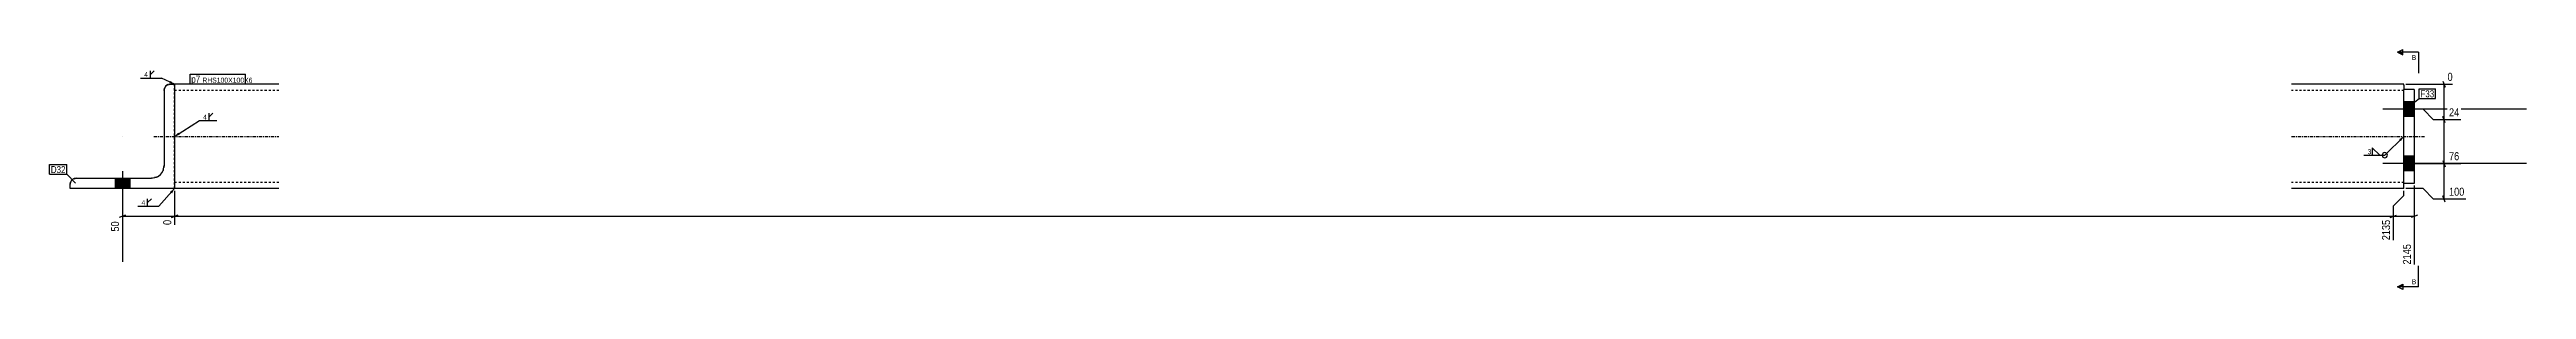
# Model space of a CAD drawing. Header units: millimetres. Extents: x 2 to 23428, y 2 to 783.
# Drawn here: x 21056 to 23428, y 5 to 234 of the extents above; entities that cross this region are included whole.
import ezdxf

# ---------------------------------------------------------------- set-up
doc = ezdxf.new("R2010")
doc.units = ezdxf.units.MM
doc.linetypes.add('DXK_LINE_DOT2', pattern=[3.9198, 1.9599, -1.9599])
doc.linetypes.add('DXK_LINE_DOT3', pattern=[5.9187, 2.979, -0.9799, 0.9799, -0.9799])
for name, color, linetype in [('MÅLSÆTNING', 7, 'Continuous'), ('STÅL', 7, 'Continuous'), ('TEKST', 7, 'Continuous')]:
    doc.layers.add(name, color=color, linetype=linetype)
doc.styles.add('Arial', font='ARIAL.TTF', dxfattribs={"height": 0.2})
doc.styles.add('Arial Narrow', font='ARIALN.TTF', dxfattribs={"height": 0.2})

msp = doc.modelspace()

# ---------------------------------------------------------------- hatches: boundary and pattern name
at = {"layer": 'STÅL', "linetype": 'Continuous'}
for points in [[(23310.4, 184.3), (23310.4, 170.3), (23320.4, 170.3), (23320.4, 184.3)], [(23310.4, 132.3), (23310.4, 118.3), (23320.4, 118.3), (23320.4, 132.3)], [(21132.4, 111.3), (21118.4, 111.3), (21118.4, 101.3), (21132.4, 101.3)], [(21132.4, 111.3), (21118.4, 111.3), (21118.4, 101.3), (21132.4, 101.3)]]:
    msp.add_hatch(color=96, dxfattribs=at).paths.add_polyline_path(points)
at = {"layer": 'TEKST', "linetype": 'Continuous'}
for points in [[(21171.4, 204.5), (21175.4, 201.3), (21170.3, 202.2)], [(21180.3, 152.9), (21175.4, 151.3), (21178.9, 155)], [(23305.9, 148.6), (23310.4, 151.3), (23307.7, 146.8)], [(21171.1, 98.4), (21175.4, 101.3), (21173, 96.7)]]:
    msp.add_hatch(color=3, dxfattribs=at).paths.add_polyline_path(points)

# ---------------------------------------------------------------- linework, layer by layer
at = {"layer": 'MÅLSÆTNING', "color": 7, "linetype": 'Continuous'}
for p, q in [((23312.4, 201.3), (23357.1, 201.3)), ((23347.7, 204.3), (23350.1, 198.3)), ((23348.9, 167.3), (23348.9, 201.3)), ((23328.9, 177.3), (23312.4, 177.3)), ((23328.9, 177.3), (23312.4, 177.3)), ((23338.9, 167.3), (23328.9, 177.3)), ((23338.9, 167.3), (23328.9, 177.3)), ((23364.9, 167.3), (23338.9, 167.3)), ((23364.9, 167.3), (23338.9, 167.3)), ((23350.1, 164.3), (23347.7, 170.3)), ((23350.1, 164.3), (23347.7, 170.3)), ((23312.4, 125.3), (23364.9, 125.3)), ((23347.7, 128.3), (23350.1, 122.3)), ((23348.9, 91.3), (23348.9, 125.3)), ((21125.4, 99.3), (21125.4, 58.7)), ((21175.4, 99.3), (21175.4, 66.5)), ((21175.4, 99.3), (21175.4, 66.5)), ((23310.4, 94.8), (23310.4, 99.3)), ((23310.4, 94.8), (23310.4, 99.3)), ((23328.9, 101.3), (23312.4, 101.3)), ((23320.4, 104.3), (23320.4, 28.7)), ((23338.9, 91.3), (23328.9, 101.3)), ((21128.4, 76), (21122.4, 73.6)), ((21125.4, 74.8), (21175.4, 74.8)), ((21178.4, 76), (21172.4, 73.6)), ((21172.4, 73.6), (21178.4, 76)), ((21175.4, 74.8), (23300.4, 74.8)), ((23297.4, 73.6), (23303.4, 76)), ((23297.4, 73.6), (23303.4, 76)), ((23300.4, 84.8), (23310.4, 94.8)), ((23300.4, 84.8), (23310.4, 94.8)), ((23300.4, 51.9), (23300.4, 84.8)), ((23300.4, 74.8), (23320.4, 74.8)), ((23323.4, 76), (23317.4, 73.6)), ((23369.8, 91.3), (23338.9, 91.3)), ((23350.1, 88.3), (23347.7, 94.3))]:
    msp.add_line(p, q, dxfattribs=at)
at = {"layer": 'STÅL', "color": 2, "linetype": 'Continuous'}
for p, q in [((21165.4, 195.3), (21165.8, 197.5)), ((21165.4, 195.3), (21165.4, 123.3)), ((21169.1, 200.8), (21171.4, 201.3)), ((21171.4, 201.3), (21175.4, 201.3)), ((21275.4, 201.3), (21175.4, 201.3)), ((21175.4, 201.3), (21175.4, 101.3)), ((23310.4, 201.3), (23202.9, 201.3)), ((23310.4, 200.3), (23310.4, 201.3)), ((23310.4, 200.3), (23310.4, 196.3)), ((23310.4, 106.3), (23310.4, 196.3)), ((23320.4, 196.3), (23310.4, 196.3)), ((23320.4, 196.3), (23320.4, 106.3)), ((21164.4, 118.7), (21165.4, 123.3)), ((21075.4, 105.3), (21075.8, 107.5)), ((21075.4, 101.3), (21075.4, 105.3)), ((21175.4, 101.3), (21075.4, 101.3)), ((21079.1, 110.8), (21081.4, 111.3)), ((21081.4, 111.3), (21153.4, 111.3)), ((21153.4, 111.3), (21158, 112.2)), ((21275.4, 101.3), (21175.4, 101.3)), ((23310.4, 101.3), (23202.9, 101.3)), ((23310.4, 101.3), (23310.4, 106.3)), ((23320.4, 106.3), (23310.4, 106.3))]:
    msp.add_line(p, q, dxfattribs=at)
at = {"layer": 'STÅL', "color": 7, "linetype": 'DXK_LINE_DOT2'}
for p, q in [((21165.8, 197.5), (21165.4, 195.3)), ((21171.4, 201.3), (21169.1, 200.8)), ((21175.4, 101.3), (21175.4, 201.3)), ((21275.4, 195.3), (21175.4, 195.3)), ((23310.4, 195.3), (23202.9, 195.3)), ((23310.4, 107.7), (23310.4, 196.3)), ((21165.4, 123.3), (21164.4, 118.7)), ((21075.8, 107.5), (21075.4, 105.3)), ((21081.4, 111.3), (21079.1, 110.8)), ((21158, 112.2), (21153.4, 111.3)), ((21275.4, 107.3), (21175.4, 107.3)), ((23310.4, 107.3), (23202.9, 107.3)), ((23310.4, 107.3), (23310.4, 107.7)), ((23310.4, 106.3), (23310.4, 107.3))]:
    msp.add_line(p, q, dxfattribs=at)
at = {"layer": 'STÅL', "color": 96, "linetype": 'Continuous'}
for p, q in [((23427.9, 177.3), (23290.4, 177.3)), ((23320.4, 184.3), (23310.4, 184.3)), ((23320.4, 170.3), (23310.4, 170.3)), ((23427.9, 125.3), (23290.4, 125.3)), ((23320.4, 132.3), (23310.4, 132.3)), ((21118.4, 111.3), (21118.4, 101.3)), ((21118.4, 111.3), (21118.4, 101.3)), ((21125.4, 117.9), (21125.4, 31.3)), ((21125.4, 117.9), (21125.4, 31.3)), ((21132.4, 111.3), (21132.4, 101.3)), ((21132.4, 111.3), (21132.4, 101.3)), ((23320.4, 118.3), (23310.4, 118.3))]:
    msp.add_line(p, q, dxfattribs=at)
at = {"layer": 'STÅL', "color": 7, "linetype": 'DXK_LINE_DOT3'}
for p, q in [((21125.4, 151.3), (21125.4, 151.3)), ((21155.4, 151.3), (21275.4, 151.3)), ((23202.9, 151.3), (23330.4, 151.3))]:
    msp.add_line(p, q, dxfattribs=at)
at = {"layer": 'STÅL', "color": 2, "linetype": 'Continuous'}
for centre, radius, start, end in [((21171.4, 195.3), 6, 112.5, 157.5), ((21153.4, 123.3), 12, 292.5, 337.5), ((21081.4, 105.3), 6, 112.5, 157.5)]:
    msp.add_arc(centre, radius, start, end, dxfattribs=at)
at = {"layer": 'STÅL', "color": 7, "linetype": 'DXK_LINE_DOT2'}
for centre, radius, start, end in [((21171.4, 195.3), 6, 112.5, 157.5), ((21153.4, 123.3), 12, 292.5, 337.5), ((21081.4, 105.3), 6, 112.5, 157.5)]:
    msp.add_arc(centre, radius, start, end, dxfattribs=at)
at = {"layer": 'TEKST', "color": 3, "linetype": 'Continuous'}
for p, q in [((21175.4, 201.3), (21162.9, 207.1)), ((23310.4, 151.3), (23292.2, 133.3))]:
    msp.add_line(p, q, dxfattribs=at)
msp.add_arc((23292.2, 133.3), 2.5, 270, 90, dxfattribs=at)

# ---------------------------------------------------------------- wipeouts: each hides what was drawn before it
at = {"color": 0, "linetype": 'Continuous'}
for points in [[(23322.4, 224.4), (23322.4, 229.4), (23317.9, 229.4), (23317.9, 224.4)], [(23322.4, 9.8), (23322.4, 14.8), (23317.9, 14.8), (23317.9, 9.8)]]:
    msp.add_wipeout(points, dxfattribs=at).dxf.layer = 'TEKST'
at = {"color": 0}
for points in [[(21149.8, 207.7), (21149.8, 213.5), (21145.9, 213.5), (21145.9, 207.7)], [(21206.2, 167), (21206.2, 172.8), (21202.3, 172.8), (21202.3, 167)]]:
    msp.add_wipeout(points, dxfattribs=at).dxf.layer = 'TEKST'

# ---------------------------------------------------------------- next in the draw order: hatches: boundary and pattern name
at = {"layer": 'TEKST', "linetype": 'Continuous'}
for points in [[(23309.4, 231.9), (23309.4, 229.4), (23304.4, 231.9)], [(23309.4, 9.8), (23309.4, 7.3), (23304.4, 7.3)]]:
    msp.add_hatch(color=30, dxfattribs=at).paths.add_polyline_path(points)

# ---------------------------------------------------------------- next in the draw order: linework, layer by layer
at = {"layer": 'TEKST', "color": 3, "linetype": 'Continuous'}
for p, q in [((21152.3, 210.6), (21152.3, 214.2)), ((21152.3, 210.6), (21155.8, 214.2)), ((21142.8, 207.1), (21162.9, 207.1)), ((21152.3, 207.1), (21152.3, 210.6)), ((21175.4, 151.3), (21199.2, 166.4)), ((21199.2, 166.4), (21215.8, 166.4)), ((21208.6, 170), (21208.6, 173.5)), ((21208.6, 170), (21212.2, 173.5)), ((21208.6, 166.4), (21208.6, 170))]:
    msp.add_line(p, q, dxfattribs=at)
at = {"layer": 'TEKST', "color": 30, "linetype": 'Continuous'}
for p, q in [((23304.4, 231.9), (23309.4, 234.4)), ((23304.4, 231.9), (23309.4, 229.4)), ((23309.4, 229.4), (23309.4, 234.4)), ((23304.4, 7.3), (23309.4, 9.8)), ((23309.4, 4.8), (23304.4, 7.3)), ((23309.4, 9.8), (23309.4, 4.8))]:
    msp.add_line(p, q, dxfattribs=at)
at = {"layer": 'TEKST', "color": 7, "linetype": 'Continuous'}
for p, q in [((23324.4, 231.9), (23304.4, 231.9)), ((23324.4, 231.9), (23324.4, 211.9)), ((23324.4, 7.3), (23304.4, 7.3))]:
    msp.add_line(p, q, dxfattribs=at)

# ---------------------------------------------------------------- next in the draw order: texts
at = {"layer": 'TEKST', "color": 3, "linetype": 'Continuous', "style": 'Arial'}
for p in [(23317.9, 224.4), (23317.9, 9.8)]:
    msp.add_text('B', height=4.78, dxfattribs=at).set_placement(p)
at = {"layer": 'TEKST', "color": 3, "style": 'Arial Narrow'}
for p in [(21146.3, 208.1), (21202.7, 167.4)]:
    msp.add_text('4', height=4.77, dxfattribs=at).set_placement(p)

# ---------------------------------------------------------------- next in the draw order: wipeouts: each hides what was drawn before it
at = {"color": 0, "linetype": 'Continuous'}
for points in [[(23358.7, 202.9), (23358.7, 214.1), (23350.7, 214.1), (23350.7, 202.9)], [(23365.1, 126.9), (23365.1, 138.1), (23352.1, 138.1), (23352.1, 126.9)], [(23369.9, 92.9), (23369.9, 104.1), (23352.1, 104.1), (23352.1, 92.9)], [(21123.8, 71.5), (21112.6, 71.5), (21112.6, 58.6), (21123.8, 58.6)], [(21173.8, 73), (21162.6, 73), (21162.6, 64.9), (21173.8, 64.9)], [(23318.8, 49.8), (23307.6, 49.8), (23307.6, 27.1), (23318.8, 27.1)]]:
    msp.add_wipeout(points, dxfattribs=at).dxf.layer = 'MÅLSÆTNING'
at = {"color": 0}
for points in [[(21199.9, 202.7), (21199.9, 209.7), (21191.4, 209.7), (21191.4, 202.7)], [(21070.9, 116.2), (21070.9, 123.2), (21056.9, 123.2), (21056.9, 116.2)], [(23279.1, 133.9), (23279.1, 139.7), (23275.3, 139.7), (23275.3, 133.9)], [(21147.1, 85), (21147.1, 90.8), (21143.3, 90.8), (21143.3, 85)]]:
    msp.add_wipeout(points, dxfattribs=at).dxf.layer = 'TEKST'

# ---------------------------------------------------------------- next in the draw order: linework, layer by layer
at = {"layer": 'MÅLSÆTNING', "color": 7, "linetype": 'Continuous'}
for p, q in [((23348.9, 125.3), (23348.9, 167.3)), ((23312.4, 125.3), (23364.9, 125.3)), ((23347.7, 128.3), (23350.1, 122.3)), ((23300.4, 51.9), (23300.4, 84.8))]:
    msp.add_line(p, q, dxfattribs=at)
at = {"layer": 'TEKST', "color": 3, "linetype": 'Continuous'}
for p, q in [((23272.2, 133.3), (23292.2, 133.3)), ((23287.3, 133.3), (23280.2, 140.4)), ((23280.2, 140.4), (23280.2, 133.3)), ((23280.2, 133.3), (23287.3, 133.3)), ((21175.4, 101.3), (21160.2, 84.4)), ((21140.2, 84.4), (21160.2, 84.4)), ((21149.6, 88), (21149.6, 91.6)), ((21149.6, 88), (21153.2, 91.6)), ((21149.6, 84.4), (21149.6, 88))]:
    msp.add_line(p, q, dxfattribs=at)
at = {"layer": 'TEKST', "color": 7, "linetype": 'Continuous'}
msp.add_line((23324.4, 7.3), (23324.4, 27.3), dxfattribs=at)
at = {"layer": 'TEKST', "color": 3, "linetype": 'Continuous'}
msp.add_arc((23292.2, 133.3), 2.5, 90, 270, dxfattribs=at)

# ---------------------------------------------------------------- next in the draw order: texts
at = {"layer": 'MÅLSÆTNING', "color": 3, "linetype": 'Continuous', "style": 'Arial Narrow'}
for s, p in [('0', (23352.3, 204.5)), ('76', (23353.7, 128.5)), ('100', (23353.7, 94.5))]:
    msp.add_text(s, height=7.64, dxfattribs=at).set_placement(p)
for s, p in [('50', (21122.2, 60.2)), ('0', (21172.2, 66.5)), ('2145', (23317.2, 28.7))]:
    msp.add_text(s, height=7.64, rotation=90.0002, dxfattribs=at).set_placement(p)
at = {"layer": 'TEKST', "color": 3, "style": 'Arial Narrow'}
for s, p in [('3', (23275.7, 134.3)), ('4', (21143.7, 85.4))]:
    msp.add_text(s, height=4.77, dxfattribs=at).set_placement(p)

# ---------------------------------------------------------------- next in the draw order: wipeouts: each hides what was drawn before it
at = {"color": 0}
for points in [[(21199.9, 202.7), (21199.9, 209.7), (21191.4, 209.7), (21191.4, 202.7)], [(23339.5, 188.7), (23339.5, 195.7), (23326.3, 195.7), (23326.3, 188.7)], [(21070.9, 116.2), (21070.9, 123.2), (21056.9, 123.2), (21056.9, 116.2)]]:
    msp.add_wipeout(points, dxfattribs=at).dxf.layer = 'TEKST'

# ---------------------------------------------------------------- next in the draw order: linework, layer by layer
at = {"layer": 'TEKST', "color": 7, "linetype": 'Continuous'}
for p, q in [((21055.7, 124.4), (21072.1, 124.4)), ((21055.7, 115), (21055.7, 124.4)), ((21072.1, 115), (21072.1, 124.4)), ((21055.7, 115), (21072.1, 115)), ((21080.6, 106.5), (21072.1, 115))]:
    msp.add_line(p, q, dxfattribs=at)

# ---------------------------------------------------------------- next in the draw order: texts
at = {"layer": 'TEKST', "color": 3, "style": 'Arial Narrow'}
msp.add_text('D32', height=6.68, dxfattribs=at).set_placement((21056.9, 116.2))

# ---------------------------------------------------------------- next in the draw order: wipeouts: each hides what was drawn before it
at = {"color": 0, "linetype": 'Continuous'}
for points in [[(23365.1, 168.9), (23365.1, 180.1), (23352.1, 180.1), (23352.1, 168.9)], [(23298.8, 73), (23287.6, 73), (23287.6, 50.3), (23298.8, 50.3)]]:
    msp.add_wipeout(points, dxfattribs=at).dxf.layer = 'MÅLSÆTNING'
at = {"color": 0}
for points in [[(21242.2, 202.7), (21242.2, 207.7), (21202, 207.7), (21202, 202.7)], [(23339.5, 188.7), (23339.5, 195.7), (23326.3, 195.7), (23326.3, 188.7)]]:
    msp.add_wipeout(points, dxfattribs=at).dxf.layer = 'TEKST'

# ---------------------------------------------------------------- next in the draw order: linework, layer by layer
at = {"layer": 'TEKST', "color": 7, "linetype": 'Continuous'}
for p, q in [((23325.1, 196.9), (23340.7, 196.9)), ((23325.1, 187.5), (23325.1, 196.9)), ((23340.7, 187.5), (23340.7, 196.9)), ((23312.7, 178), (23325.1, 187.5)), ((23325.1, 187.5), (23340.7, 187.5))]:
    msp.add_line(p, q, dxfattribs=at)

# ---------------------------------------------------------------- next in the draw order: texts
at = {"layer": 'MÅLSÆTNING', "color": 3, "linetype": 'Continuous', "style": 'Arial Narrow'}
msp.add_text('24', height=7.64, dxfattribs=at).set_placement((23353.7, 170.5))
msp.add_text('2135', height=7.64, rotation=90.0002, dxfattribs=at).set_placement((23297.2, 51.9))
at = {"layer": 'TEKST', "color": 3, "style": 'Arial Narrow'}
msp.add_text('F33', height=6.68, dxfattribs=at).set_placement((23326.3, 188.7))

# ---------------------------------------------------------------- next in the draw order: wipeouts: each hides what was drawn before it
at = {"color": 0}
msp.add_wipeout([(21242.2, 202.7), (21242.2, 207.7), (21202, 207.7), (21202, 202.7)], dxfattribs=at).dxf.layer = 'TEKST'

# ---------------------------------------------------------------- next in the draw order: linework, layer by layer
at = {"layer": 'TEKST', "color": 7, "linetype": 'Continuous'}
for p, q in [((21190.2, 210.9), (21243.4, 210.9)), ((21190.2, 201.5), (21190.2, 210.9)), ((21190.2, 201.5), (21243.4, 201.5)), ((21243.4, 201.5), (21243.4, 210.9))]:
    msp.add_line(p, q, dxfattribs=at)

# ---------------------------------------------------------------- next in the draw order: texts
at = {"layer": 'TEKST', "color": 3, "style": 'Arial Narrow'}
for s, height, p in [('p7', 6.68, (21191.4, 202.7)), ('RHS100X100X6', 4.772, (21202, 202.7))]:
    msp.add_text(s, height=height, dxfattribs=at).set_placement(p)

doc.saveas('drawing.dxf')
